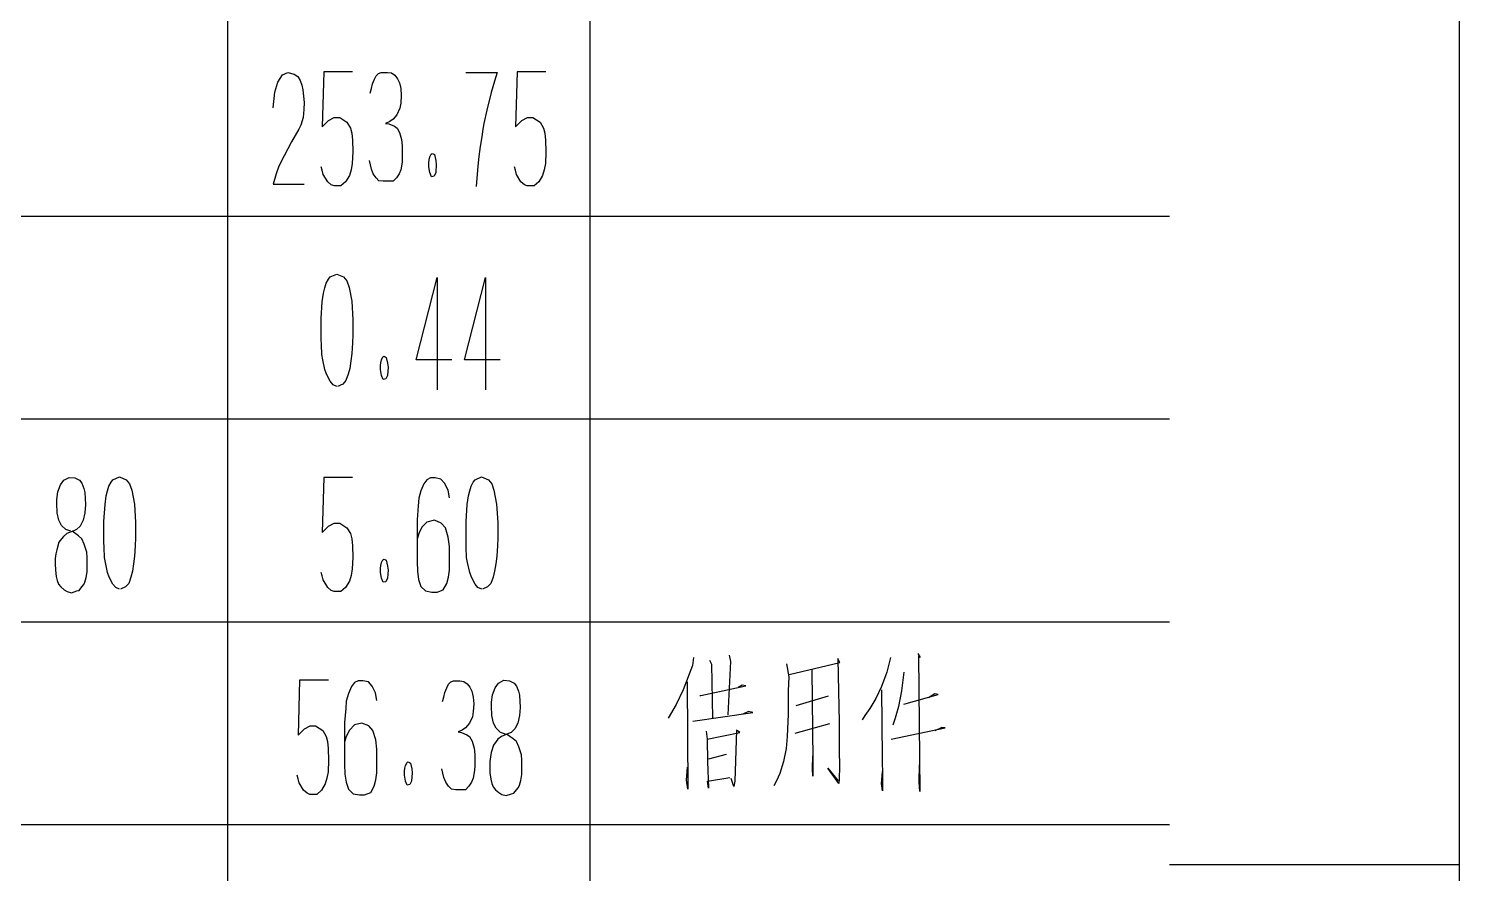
# Model space of a CAD drawing. Extents: x 0 to 8410, y 0 to 11890.
# Drawn here: x 7916.2 to 8410, y 1483.1 to 1774.7 of the extents above; entities that cross this region are included whole.
import ezdxf

# ---------------------------------------------------------------- set-up
doc = ezdxf.new("R2010")
doc.units = 0
doc.header["$MEASUREMENT"] = 0
for name, color, linetype in [('6', 7, 'Continuous'), ('8', 7, 'Continuous'), ('9', 7, 'Continuous')]:
    doc.layers.add(name, color=color, linetype=linetype)

# ---------------------------------------------------------------- blocks, each defined once
blk = doc.blocks.new('BLKENT714')
at = {"layer": '8', "color": 15, "linetype": 'Continuous'}
for p, q in [((8410, 0), (8410, 11890)), ((8310, 1486.25), (8410, 1486.25))]:
    blk.add_line(p, q, dxfattribs=at)
at = {"layer": '8', "color": 7, "linetype": 'Continuous', "const_width": 0.03}
blk.add_lwpolyline([(8310, 100), (8310, 11790)], dxfattribs=at)
blk = doc.blocks.new('BLKENT888')
at = {"layer": '9', "color": 2, "linetype": 'Continuous'}
for p, q in [((8145.72, 1557.65), (8145.33, 1554.9)), ((8151.21, 1556.67), (8151.86, 1555.29)), ((8158.4, 1556.27), (8157.48, 1537.84)), ((8158.01, 1558.43), (8158.4, 1556.27)), ((8177.74, 1555.49), (8178.53, 1550.98)), ((8178.66, 1551.76), (8196.18, 1555.88)), ((8196.18, 1555.88), (8195.52, 1557.25)), ((8195.52, 1557.25), (8195.65, 1551.37)), ((8213.69, 1557.65), (8212.39, 1552.55)), ((8223.1, 1559.02), (8223.89, 1557.65)), ((8223.89, 1557.65), (8223.37, 1558.24)), ((8223.37, 1558.24), (8223.76, 1511.37)), ((8145.33, 1554.9), (8142.06, 1546.47)), ((8151.86, 1555.29), (8152.25, 1536.67)), ((8178.53, 1550.98), (8178.4, 1546.08)), ((8186.5, 1553.33), (8186.9, 1522.16)), ((8195.65, 1551.37), (8195.91, 1535.29)), ((8212.39, 1552.55), (8210.56, 1547.65)), ((8218.27, 1552.55), (8217.48, 1546.08)), ((8009.75, 1549.8), (8009.23, 1530.8)), ((8019.69, 1549.8), (8009.75, 1549.8)), ((8027.6, 1547.6), (8026.55, 1545.2)), ((8028.64, 1549), (8027.6, 1547.6)), ((8029.89, 1549.6), (8028.64, 1549)), ((8031.52, 1549.6), (8029.89, 1549.6)), ((8033.48, 1549.2), (8031.52, 1549.6)), ((8034.79, 1547.8), (8033.48, 1549.2)), ((8035.96, 1545.4), (8034.79, 1547.8)), ((8059.49, 1544), (8059.89, 1545.6)), ((8059.89, 1545.6), (8060.54, 1547.2)), ((8060.54, 1547.2), (8061.13, 1548.4)), ((8061.13, 1548.4), (8061.91, 1549.2)), ((8061.91, 1549.2), (8062.83, 1549.6)), ((8062.83, 1549.6), (8065.05, 1549.6)), ((8065.05, 1549.6), (8066.42, 1549.4)), ((8066.42, 1549.4), (8067.6, 1548.6)), ((8067.6, 1548.6), (8068.51, 1547.4)), ((8068.51, 1547.4), (8069.17, 1546)), ((8069.17, 1546), (8069.62, 1544)), ((8076.29, 1544.8), (8077.21, 1547.2)), ((8077.21, 1547.2), (8078.38, 1548.8)), ((8078.38, 1548.8), (8080.21, 1549.8)), ((8080.21, 1549.8), (8082.17, 1549.6)), ((8082.17, 1549.6), (8083.81, 1548.8)), ((8083.81, 1548.8), (8084.59, 1547.8)), ((8084.59, 1547.8), (8085.31, 1546)), ((8085.31, 1546), (8085.64, 1544.6)), ((8142.06, 1546.47), (8139.71, 1541.37)), ((8143.5, 1549.22), (8143.76, 1512.16)), ((8148.2, 1544.51), (8163.76, 1547.84)), ((8162.45, 1548.04), (8161.14, 1547.25)), ((8163.76, 1547.84), (8162.45, 1548.04)), ((8178.4, 1546.08), (8178.4, 1538.04)), ((8210.56, 1547.65), (8208.59, 1543.53)), ((8210.56, 1546.47), (8210.82, 1523.14)), ((8217.48, 1546.08), (8216.44, 1540.78)), ((8025.83, 1542.6), (8025.64, 1540)), ((8026.55, 1545.2), (8025.83, 1542.6)), ((8036.42, 1542.8), (8035.96, 1545.4)), ((8059.1, 1542.4), (8059.49, 1544)), ((8069.62, 1544), (8069.82, 1541.6)), ((8069.82, 1541.6), (8069.62, 1539)), ((8075.96, 1542.2), (8076.29, 1544.8)), ((8075.96, 1540.8), (8075.96, 1542.2)), ((8076.09, 1537.6), (8075.96, 1540.8)), ((8085.64, 1544.6), (8085.83, 1540.4)), ((8139.71, 1541.37), (8136.96, 1536.67)), ((8147.81, 1544.51), (8148.2, 1544.51)), ((8192.12, 1544.31), (8181.01, 1540.98)), ((8208.59, 1543.53), (8206.5, 1540)), ((8216.44, 1540.78), (8215.26, 1536.67)), ((8218.27, 1541.57), (8230.16, 1544.9)), ((8228.99, 1545.1), (8226.76, 1543.73)), ((8230.16, 1544.9), (8228.99, 1545.1)), ((8025.64, 1540), (8025.24, 1535.2)), ((8069.36, 1537.2), (8068.32, 1535)), ((8069.62, 1539), (8069.36, 1537.2)), ((8076.62, 1535), (8076.09, 1537.6)), ((8085.64, 1537.6), (8085.05, 1535)), ((8085.83, 1540.4), (8085.64, 1537.6)), ((8145.46, 1535.69), (8166.11, 1538.63)), ((8164.67, 1539.02), (8162.71, 1538.04)), ((8166.11, 1538.63), (8164.67, 1539.02)), ((8178.4, 1538.04), (8178.01, 1530.39)), ((8204.8, 1537.65), (8203.89, 1536.08)), ((8206.5, 1540), (8204.8, 1537.65)), ((8215.26, 1536.67), (8214.48, 1534.31)), ((8009.23, 1530.8), (8011.39, 1533)), ((8011.39, 1533), (8013.35, 1534)), ((8013.35, 1534), (8015.24, 1534)), ((8015.24, 1534), (8017.73, 1532.4)), ((8017.73, 1532.4), (8018.9, 1530.4)), ((8025.24, 1535.2), (8025.24, 1520.8)), ((8026.94, 1532.6), (8025.83, 1530.4)), ((8028.64, 1534.4), (8026.94, 1532.6)), ((8031.26, 1535), (8028.64, 1534.4)), ((8033.61, 1534), (8031.26, 1535)), ((8035.05, 1532.4), (8033.61, 1534)), ((8036.03, 1529.2), (8035.05, 1532.4)), ((8065.83, 1532.6), (8064.4, 1532)), ((8064.4, 1532), (8065.57, 1531.8)), ((8065.57, 1531.8), (8067.47, 1531)), ((8067.01, 1533.4), (8065.83, 1532.6)), ((8068.32, 1535), (8067.01, 1533.4)), ((8067.47, 1531), (8068.38, 1530.4)), ((8077.53, 1533.2), (8076.62, 1535)), ((8079.04, 1531.8), (8077.53, 1533.2)), ((8080.74, 1531.2), (8079.04, 1531.8)), ((8081.85, 1531.4), (8079.43, 1530.4)), ((8083.41, 1529.6), (8081.19, 1531.2)), ((8082.76, 1531.8), (8081.85, 1531.4)), ((8084, 1533), (8082.76, 1531.8)), ((8085.05, 1535), (8084, 1533)), ((8150.03, 1532.16), (8150.42, 1529.41)), ((8150.42, 1529.41), (8161.67, 1531.76)), ((8160.49, 1532.55), (8159.97, 1514.9)), ((8161.67, 1531.76), (8160.49, 1532.55)), ((8180.75, 1531.57), (8192.78, 1534.9)), ((8195.91, 1535.29), (8195.91, 1526.86)), ((8213.95, 1529.41), (8232.52, 1533.33)), ((8231.34, 1533.53), (8228.99, 1532.35)), ((8232.52, 1533.33), (8231.34, 1533.53)), ((8018.9, 1530.4), (8019.36, 1528.6)), ((8019.36, 1528.6), (8019.62, 1526.2)), ((8019.62, 1526.2), (8019.75, 1522.2)), ((8025.83, 1530.4), (8025.38, 1528.8)), ((8036.42, 1526), (8036.03, 1529.2)), ((8036.42, 1520.6), (8036.42, 1526)), ((8068.38, 1530.4), (8069.23, 1528.8)), ((8069.23, 1528.8), (8069.95, 1526.4)), ((8069.95, 1526.4), (8070.15, 1524.2)), ((8076.62, 1527.4), (8075.9, 1524.8)), ((8077.53, 1528.6), (8076.62, 1527.4)), ((8078.19, 1529.4), (8077.53, 1528.6)), ((8079.43, 1530.4), (8078.19, 1529.4)), ((8084.59, 1528.6), (8083.41, 1529.6)), ((8085.38, 1526.8), (8084.59, 1528.6)), ((8086.29, 1524), (8085.38, 1526.8)), ((8150.42, 1529.41), (8150.56, 1521.76)), ((8177.61, 1526.27), (8176.7, 1521.76)), ((8178.01, 1530.39), (8177.61, 1526.27)), ((8195.91, 1526.86), (8195.91, 1525.88)), ((8195.91, 1525.88), (8196.05, 1519.8)), ((8019.75, 1522.2), (8019.56, 1518.2)), ((8046.29, 1520.4), (8046.81, 1521.4)), ((8046.81, 1521.4), (8047.14, 1521.6)), ((8047.27, 1521.6), (8047.99, 1521.2)), ((8047.99, 1521.2), (8048.45, 1519.2)), ((8070.15, 1524.2), (8070.15, 1520.4)), ((8075.57, 1523.4), (8075.38, 1521.8)), ((8075.38, 1521.8), (8075.38, 1520)), ((8075.9, 1524.8), (8075.57, 1523.4)), ((8086.42, 1522.2), (8086.29, 1524)), ((8086.42, 1519.6), (8086.42, 1522.2)), ((8150.56, 1521.76), (8150.82, 1512.55)), ((8156.96, 1524.12), (8150.82, 1522.55)), ((8176.7, 1521.76), (8175.52, 1517.65)), ((8186.76, 1519.22), (8186.9, 1523.73)), ((8186.9, 1522.16), (8186.9, 1516.67)), ((8210.82, 1523.14), (8210.95, 1516.27)), ((8009.23, 1515.8), (8008.84, 1517)), ((8019.17, 1516), (8018.58, 1514)), ((8019.56, 1518.2), (8019.17, 1516)), ((8025.24, 1520.8), (8025.38, 1517.4)), ((8025.38, 1517.4), (8025.77, 1514.6)), ((8036.09, 1515.4), (8036.42, 1517.8)), ((8036.42, 1517.8), (8036.42, 1520.6)), ((8045.96, 1518.4), (8046.09, 1519.4)), ((8045.96, 1517), (8045.96, 1518.4)), ((8046.29, 1515), (8045.96, 1517)), ((8046.09, 1519.4), (8046.29, 1520.4)), ((8048.58, 1517.8), (8048.38, 1515)), ((8048.45, 1519.2), (8048.58, 1517.8)), ((8059.49, 1516.2), (8058.84, 1519.2)), ((8060.15, 1514.6), (8059.49, 1516.2)), ((8069.62, 1516), (8069.04, 1514.6)), ((8070.08, 1518.6), (8069.62, 1516)), ((8070.15, 1520.4), (8070.08, 1518.6)), ((8075.38, 1520), (8075.44, 1517.8)), ((8075.44, 1517.8), (8075.7, 1515.6)), ((8086.03, 1515.2), (8086.42, 1517.2)), ((8086.42, 1517.2), (8086.42, 1519.6)), ((8143.24, 1515.29), (8143.63, 1519.8)), ((8150.56, 1514.9), (8158.27, 1516.27)), ((8175.52, 1517.65), (8174.35, 1515.1)), ((8186.9, 1516.67), (8186.76, 1519.22)), ((8195.78, 1514.12), (8191.99, 1519.41)), ((8191.99, 1519.41), (8195.65, 1515.1)), ((8196.05, 1519.8), (8195.91, 1515.88)), ((8210.56, 1514.12), (8210.95, 1518.24)), ((8210.95, 1516.27), (8210.95, 1511.57)), ((8223.5, 1514.71), (8223.63, 1520.59)), ((8009.56, 1514.4), (8009.23, 1515.8)), ((8011.13, 1511.8), (8009.56, 1514.4)), ((8012.3, 1510.8), (8011.13, 1511.8)), ((8017.27, 1511.8), (8015.64, 1510.4)), ((8018.58, 1514), (8017.27, 1511.8)), ((8025.77, 1514.6), (8026.62, 1512.2)), ((8026.62, 1512.2), (8028.19, 1510.6)), ((8034.26, 1511), (8035.51, 1513.2)), ((8035.51, 1513.2), (8036.09, 1515.4)), ((8046.88, 1513.6), (8046.29, 1515)), ((8047.79, 1513.8), (8046.88, 1513.6)), ((8048.38, 1515), (8047.79, 1513.8)), ((8061.13, 1513.2), (8060.15, 1514.6)), ((8062.11, 1512.2), (8061.13, 1513.2)), ((8063.61, 1512), (8062.11, 1512.2)), ((8067.01, 1512), (8063.61, 1512)), ((8068.12, 1513.2), (8067.01, 1512)), ((8069.04, 1514.6), (8068.12, 1513.2)), ((8075.7, 1515.6), (8076.09, 1514.2)), ((8076.09, 1514.2), (8076.55, 1513)), ((8076.55, 1513), (8077.34, 1512)), ((8077.34, 1512), (8078.45, 1511)), ((8083.61, 1510.8), (8084.59, 1512)), ((8084.59, 1512), (8085.25, 1512.8)), ((8085.25, 1512.8), (8085.57, 1513.6)), ((8085.57, 1513.6), (8086.03, 1515.2)), ((8143.76, 1512.16), (8143.24, 1515.29)), ((8150.82, 1512.55), (8150.56, 1514.9)), ((8159.58, 1513.14), (8158.66, 1515.88)), ((8159.97, 1514.9), (8159.58, 1513.14)), ((8174.35, 1515.1), (8173.43, 1513.33)), ((8195.91, 1515.88), (8195.78, 1514.12)), ((8210.95, 1511.57), (8210.56, 1514.12)), ((8223.76, 1511.37), (8223.5, 1514.71)), ((8013.28, 1510.4), (8012.3, 1510.8)), ((8015.64, 1510.4), (8013.28, 1510.4)), ((8028.19, 1510.6), (8030.41, 1510.2)), ((8030.41, 1510.2), (8032.17, 1510.2)), ((8032.17, 1510.2), (8034.26, 1511)), ((8078.45, 1511), (8079.56, 1510.4)), ((8079.56, 1510.4), (8081.06, 1510)), ((8081.06, 1510), (8082.89, 1510.6)), ((8082.89, 1510.6), (8083.61, 1510.8))]:
    blk.add_line(p, q, dxfattribs=at)
blk = doc.blocks.new('BLKENT889')
at = {"layer": '9', "color": 2, "linetype": 'Continuous'}
for p, q in [((7928.38, 1618.8), (7930.21, 1619.8)), ((7930.21, 1619.8), (7932.17, 1619.6)), ((7945.31, 1619), (7947.53, 1620)), ((7947.53, 1620), (7949.89, 1619)), ((8018.09, 1619.8), (8017.56, 1600.8)), ((8028.02, 1619.8), (8018.09, 1619.8)), ((8070.31, 1619), (8072.53, 1620)), ((8072.53, 1620), (8074.89, 1619)), ((7925.96, 1612.2), (7926.29, 1614.8)), ((7926.29, 1614.8), (7927.21, 1617.2)), ((7927.21, 1617.2), (7928.38, 1618.8)), ((7932.17, 1619.6), (7933.81, 1618.8)), ((7933.81, 1618.8), (7934.59, 1617.8)), ((7934.59, 1617.8), (7935.31, 1616)), ((7935.31, 1616), (7935.64, 1614.6)), ((7943.02, 1613.4), (7943.48, 1615.2)), ((7943.48, 1615.2), (7943.94, 1616.8)), ((7943.94, 1616.8), (7944.66, 1618.2)), ((7944.66, 1618.2), (7945.31, 1619)), ((7949.89, 1619), (7951.06, 1617.6)), ((7951.06, 1617.6), (7951.78, 1615.4)), ((7951.78, 1615.4), (7952.7, 1610.6)), ((8051.55, 1615.2), (8050.83, 1612.6)), ((8052.6, 1617.6), (8051.55, 1615.2)), ((8053.64, 1619), (8052.6, 1617.6)), ((8054.89, 1619.6), (8053.64, 1619)), ((8056.52, 1619.6), (8054.89, 1619.6)), ((8058.48, 1619.2), (8056.52, 1619.6)), ((8059.79, 1617.8), (8058.48, 1619.2)), ((8060.96, 1615.4), (8059.79, 1617.8)), ((8061.42, 1612.8), (8060.96, 1615.4)), ((8068.02, 1613.4), (8068.48, 1615.2)), ((8068.48, 1615.2), (8068.94, 1616.8)), ((8068.94, 1616.8), (8069.66, 1618.2)), ((8069.66, 1618.2), (8070.31, 1619)), ((8074.89, 1619), (8076.06, 1617.6)), ((8076.06, 1617.6), (8076.78, 1615.4)), ((8076.78, 1615.4), (8077.7, 1610.6)), ((7925.96, 1610.8), (7925.96, 1612.2)), ((7926.09, 1607.6), (7925.96, 1610.8)), ((7935.64, 1614.6), (7935.83, 1610.4)), ((7935.83, 1610.4), (7935.64, 1607.6)), ((7942.17, 1604.6), (7942.57, 1610.4)), ((7942.57, 1610.4), (7943.02, 1613.4)), ((7952.7, 1610.6), (7953.09, 1604.2)), ((8050.64, 1610), (8050.25, 1605.2)), ((8050.83, 1612.6), (8050.64, 1610)), ((8067.17, 1604.6), (8067.57, 1610.4)), ((8067.57, 1610.4), (8068.02, 1613.4)), ((8077.7, 1610.6), (8078.09, 1604.2)), ((7926.62, 1605), (7926.09, 1607.6)), ((7927.53, 1603.2), (7926.62, 1605)), ((7935.05, 1605), (7934, 1603)), ((7935.64, 1607.6), (7935.05, 1605)), ((8050.25, 1605.2), (8050.25, 1590.8)), ((8056.26, 1605), (8053.64, 1604.4)), ((8058.61, 1604), (8056.26, 1605)), ((7929.04, 1601.8), (7927.53, 1603.2)), ((7929.43, 1600.4), (7928.19, 1599.4)), ((7930.74, 1601.2), (7929.04, 1601.8)), ((7931.85, 1601.4), (7929.43, 1600.4)), ((7933.41, 1599.6), (7931.19, 1601.2)), ((7932.76, 1601.8), (7931.85, 1601.4)), ((7934, 1603), (7932.76, 1601.8)), ((7942.17, 1597.6), (7942.17, 1604.6)), ((7953.09, 1604.2), (7953.09, 1599)), ((8017.56, 1600.8), (8019.72, 1603)), ((8019.72, 1603), (8021.68, 1604)), ((8021.68, 1604), (8023.58, 1604)), ((8023.58, 1604), (8026.06, 1602.4)), ((8026.06, 1602.4), (8027.24, 1600.4)), ((8027.24, 1600.4), (8027.7, 1598.6)), ((8050.83, 1600.4), (8050.38, 1598.8)), ((8051.94, 1602.6), (8050.83, 1600.4)), ((8053.64, 1604.4), (8051.94, 1602.6)), ((8060.05, 1602.4), (8058.61, 1604)), ((8061.03, 1599.2), (8060.05, 1602.4)), ((8067.17, 1597.6), (8067.17, 1604.6)), ((8078.09, 1604.2), (8078.09, 1599)), ((7926.62, 1597.4), (7925.9, 1594.8)), ((7927.53, 1598.6), (7926.62, 1597.4)), ((7928.19, 1599.4), (7927.53, 1598.6)), ((7934.59, 1598.6), (7933.41, 1599.6)), ((7935.38, 1596.8), (7934.59, 1598.6)), ((7936.29, 1594), (7935.38, 1596.8)), ((7942.24, 1595.6), (7942.17, 1597.6)), ((7942.37, 1592.2), (7942.24, 1595.6)), ((7953.02, 1596.2), (7952.76, 1592.6)), ((7953.09, 1599), (7953.02, 1596.2)), ((8027.7, 1598.6), (8027.96, 1596.2)), ((8027.96, 1596.2), (8028.09, 1592.2)), ((8061.42, 1596), (8061.03, 1599.2)), ((8061.42, 1590.6), (8061.42, 1596)), ((8067.24, 1595.6), (8067.17, 1597.6)), ((8067.37, 1592.2), (8067.24, 1595.6)), ((8078.02, 1596.2), (8077.76, 1592.6)), ((8078.09, 1599), (8078.02, 1596.2)), ((7925.57, 1593.4), (7925.38, 1591.8)), ((7925.38, 1591.8), (7925.38, 1590)), ((7925.9, 1594.8), (7925.57, 1593.4)), ((7936.42, 1592.2), (7936.29, 1594)), ((7936.42, 1589.6), (7936.42, 1592.2)), ((7942.7, 1590.4), (7942.37, 1592.2)), ((7943.48, 1587), (7942.7, 1590.4)), ((7952.76, 1592.6), (7952.43, 1590)), ((8028.09, 1592.2), (8027.89, 1588.2)), ((8037.76, 1589.4), (8037.96, 1590.4)), ((8037.96, 1590.4), (8038.48, 1591.4)), ((8038.48, 1591.4), (8038.81, 1591.6)), ((8038.94, 1591.6), (8039.66, 1591.2)), ((8039.66, 1591.2), (8040.11, 1589.2)), ((8050.25, 1590.8), (8050.38, 1587.4)), ((8061.42, 1587.8), (8061.42, 1590.6)), ((8067.7, 1590.4), (8067.37, 1592.2)), ((8068.48, 1587), (8067.7, 1590.4)), ((8077.76, 1592.6), (8077.43, 1590)), ((7925.38, 1590), (7925.44, 1587.8)), ((7925.44, 1587.8), (7925.7, 1585.6)), ((7925.7, 1585.6), (7926.09, 1584.2)), ((7935.57, 1583.6), (7936.03, 1585.2)), ((7936.03, 1585.2), (7936.42, 1587.2)), ((7936.42, 1587.2), (7936.42, 1589.6)), ((7944, 1585.4), (7943.48, 1587)), ((7945.31, 1583), (7944, 1585.4)), ((7951.52, 1585.4), (7950.74, 1583.2)), ((7952.04, 1587.4), (7951.52, 1585.4)), ((7952.43, 1590), (7952.04, 1587.4)), ((8017.56, 1585.8), (8017.17, 1587)), ((8017.89, 1584.4), (8017.56, 1585.8)), ((8027.5, 1586), (8026.91, 1584)), ((8027.89, 1588.2), (8027.5, 1586)), ((8037.63, 1588.4), (8037.76, 1589.4)), ((8037.63, 1587), (8037.63, 1588.4)), ((8037.96, 1585), (8037.63, 1587)), ((8040.24, 1587.8), (8040.05, 1585)), ((8040.11, 1589.2), (8040.24, 1587.8)), ((8050.38, 1587.4), (8050.77, 1584.6)), ((8060.51, 1583.2), (8061.09, 1585.4)), ((8061.09, 1585.4), (8061.42, 1587.8)), ((8069, 1585.4), (8068.48, 1587)), ((8070.31, 1583), (8069, 1585.4)), ((8076.52, 1585.4), (8075.74, 1583.2)), ((8077.04, 1587.4), (8076.52, 1585.4)), ((8077.43, 1590), (8077.04, 1587.4)), ((7926.09, 1584.2), (7926.55, 1583)), ((7926.55, 1583), (7927.34, 1582)), ((7927.34, 1582), (7928.45, 1581)), ((7928.45, 1581), (7929.56, 1580.4)), ((7929.56, 1580.4), (7931.06, 1580)), ((7931.06, 1580), (7932.89, 1580.6)), ((7932.89, 1580.6), (7933.61, 1580.8)), ((7933.61, 1580.8), (7934.59, 1582)), ((7934.59, 1582), (7935.25, 1582.8)), ((7935.25, 1582.8), (7935.57, 1583.6)), ((7946.29, 1581.8), (7945.31, 1583)), ((7947.6, 1581.2), (7946.29, 1581.8)), ((7949.62, 1582), (7947.86, 1581.2)), ((7950.74, 1583.2), (7949.62, 1582)), ((8019.46, 1581.8), (8017.89, 1584.4)), ((8020.64, 1580.8), (8019.46, 1581.8)), ((8021.62, 1580.4), (8020.64, 1580.8)), ((8023.97, 1580.4), (8021.62, 1580.4)), ((8025.6, 1581.8), (8023.97, 1580.4)), ((8026.91, 1584), (8025.6, 1581.8)), ((8038.55, 1583.6), (8037.96, 1585)), ((8039.46, 1583.8), (8038.55, 1583.6)), ((8040.05, 1585), (8039.46, 1583.8)), ((8050.77, 1584.6), (8051.62, 1582.2)), ((8051.62, 1582.2), (8053.19, 1580.6)), ((8053.19, 1580.6), (8055.41, 1580.2)), ((8055.41, 1580.2), (8057.17, 1580.2)), ((8057.17, 1580.2), (8059.26, 1581)), ((8059.26, 1581), (8060.51, 1583.2)), ((8071.29, 1581.8), (8070.31, 1583)), ((8072.6, 1581.2), (8071.29, 1581.8)), ((8074.62, 1582), (8072.86, 1581.2)), ((8075.74, 1583.2), (8074.62, 1582))]:
    blk.add_line(p, q, dxfattribs=at)
blk = doc.blocks.new('BLKENT890')
at = {"layer": '9', "color": 2, "linetype": 'Continuous'}
for p, q in [((8019.66, 1688.2), (8020.31, 1689)), ((8020.31, 1689), (8022.53, 1690)), ((8022.53, 1690), (8024.89, 1689)), ((8024.89, 1689), (8026.06, 1687.6)), ((8049.92, 1660.4), (8057.24, 1688.8)), ((8057.24, 1688.8), (8057.24, 1650)), ((8066.59, 1660.4), (8073.91, 1688.8)), ((8073.91, 1688.8), (8073.91, 1650)), ((8018.02, 1683.4), (8018.48, 1685.2)), ((8018.48, 1685.2), (8018.94, 1686.8)), ((8018.94, 1686.8), (8019.66, 1688.2)), ((8026.06, 1687.6), (8026.78, 1685.4)), ((8026.78, 1685.4), (8027.7, 1680.6)), ((8017.17, 1674.6), (8017.56, 1680.4)), ((8017.56, 1680.4), (8018.02, 1683.4)), ((8027.7, 1680.6), (8028.09, 1674.2)), ((8017.17, 1667.6), (8017.17, 1674.6)), ((8028.09, 1674.2), (8028.09, 1669)), ((8017.24, 1665.6), (8017.17, 1667.6)), ((8017.37, 1662.2), (8017.24, 1665.6)), ((8028.02, 1666.2), (8027.76, 1662.6)), ((8028.09, 1669), (8028.02, 1666.2)), ((8017.7, 1660.4), (8017.37, 1662.2)), ((8018.48, 1657), (8017.7, 1660.4)), ((8027.43, 1660), (8027.04, 1657.4)), ((8027.76, 1662.6), (8027.43, 1660)), ((8037.63, 1658.4), (8037.76, 1659.4)), ((8037.76, 1659.4), (8037.96, 1660.4)), ((8037.96, 1660.4), (8038.48, 1661.4)), ((8038.48, 1661.4), (8038.81, 1661.6)), ((8038.94, 1661.6), (8039.66, 1661.2)), ((8039.66, 1661.2), (8040.11, 1659.2)), ((8040.11, 1659.2), (8040.24, 1657.8)), ((8062.27, 1660.4), (8049.92, 1660.4)), ((8078.94, 1660.4), (8066.59, 1660.4)), ((8019, 1655.4), (8018.48, 1657)), ((8020.31, 1653), (8019, 1655.4)), ((8026.52, 1655.4), (8025.73, 1653.2)), ((8027.04, 1657.4), (8026.52, 1655.4)), ((8037.63, 1657), (8037.63, 1658.4)), ((8037.96, 1655), (8037.63, 1657)), ((8038.55, 1653.6), (8037.96, 1655)), ((8040.05, 1655), (8039.46, 1653.8)), ((8040.24, 1657.8), (8040.05, 1655)), ((8021.29, 1651.8), (8020.31, 1653)), ((8022.6, 1651.2), (8021.29, 1651.8)), ((8024.62, 1652), (8022.86, 1651.2)), ((8025.73, 1653.2), (8024.62, 1652)), ((8039.46, 1653.8), (8038.55, 1653.6))]:
    blk.add_line(p, q, dxfattribs=at)
blk = doc.blocks.new('BLKENT891')
at = {"layer": '9', "color": 2, "linetype": 'Continuous'}
for p, q in [((8002.27, 1756.2), (8003.77, 1758.8)), ((8003.77, 1758.8), (8005.67, 1759.6)), ((8005.67, 1759.6), (8007.89, 1759)), ((8007.89, 1759), (8009.07, 1758.2)), ((8009.07, 1758.2), (8009.92, 1756.8)), ((8018.09, 1759.8), (8017.57, 1740.8)), ((8028.02, 1759.8), (8018.09, 1759.8)), ((8035.54, 1757.2), (8036.13, 1758.4)), ((8036.13, 1758.4), (8036.91, 1759.2)), ((8036.91, 1759.2), (8037.83, 1759.6)), ((8037.83, 1759.6), (8040.05, 1759.6)), ((8040.05, 1759.6), (8041.42, 1759.4)), ((8041.42, 1759.4), (8042.6, 1758.6)), ((8042.6, 1758.6), (8043.51, 1757.4)), ((8067.11, 1759.6), (8077.89, 1759.6)), ((8077.89, 1759.6), (8076.98, 1756.6)), ((8084.76, 1759.8), (8084.23, 1740.8)), ((8094.69, 1759.8), (8084.76, 1759.8)), ((8001.23, 1752.8), (8002.27, 1756.2)), ((8009.92, 1756.8), (8010.51, 1755.2)), ((8010.51, 1755.2), (8010.9, 1753.6)), ((8010.9, 1753.6), (8011.36, 1749.2)), ((8034.1, 1752.4), (8034.49, 1754)), ((8034.49, 1754), (8034.89, 1755.6)), ((8034.89, 1755.6), (8035.54, 1757.2)), ((8043.51, 1757.4), (8044.17, 1756)), ((8044.17, 1756), (8044.62, 1754)), ((8044.62, 1754), (8044.82, 1751.6)), ((8076.98, 1756.6), (8075.87, 1752.6)), ((8000.57, 1747.4), (8001.23, 1752.8)), ((8011.36, 1749.2), (8011.23, 1746.8)), ((8044.62, 1749), (8044.36, 1747.2)), ((8044.82, 1751.6), (8044.62, 1749)), ((8075.87, 1752.6), (8074.3, 1746.6)), ((8010.96, 1744), (8010.18, 1741.4)), ((8011.23, 1746.8), (8010.96, 1744)), ((8019.72, 1743), (8021.68, 1744)), ((8021.68, 1744), (8023.58, 1744)), ((8023.58, 1744), (8026.06, 1742.4)), ((8042.01, 1743.4), (8040.83, 1742.6)), ((8043.32, 1745), (8042.01, 1743.4)), ((8044.36, 1747.2), (8043.32, 1745)), ((8074.3, 1746.6), (8073.32, 1742)), ((8086.39, 1743), (8088.35, 1744)), ((8088.35, 1744), (8090.25, 1744)), ((8090.25, 1744), (8092.73, 1742.4)), ((8009.46, 1740), (8006.98, 1735.6)), ((8010.18, 1741.4), (8009.46, 1740)), ((8017.57, 1740.8), (8019.72, 1743)), ((8026.06, 1742.4), (8027.24, 1740.4)), ((8027.24, 1740.4), (8027.7, 1738.6)), ((8027.7, 1738.6), (8027.96, 1736.2)), ((8040.83, 1742.6), (8039.4, 1742)), ((8039.4, 1742), (8040.57, 1741.8)), ((8040.57, 1741.8), (8042.47, 1741)), ((8042.47, 1741), (8043.38, 1740.4)), ((8043.38, 1740.4), (8044.23, 1738.8)), ((8044.23, 1738.8), (8044.95, 1736.4)), ((8072.93, 1740), (8072.6, 1737.4)), ((8073.32, 1742), (8072.93, 1740)), ((8084.23, 1740.8), (8086.39, 1743)), ((8092.73, 1742.4), (8093.91, 1740.4)), ((8093.91, 1740.4), (8094.36, 1738.6)), ((8094.36, 1738.6), (8094.63, 1736.2)), ((8006.98, 1735.6), (8004.36, 1730.8)), ((8027.96, 1736.2), (8028.09, 1732.2)), ((8044.95, 1736.4), (8045.15, 1734.2)), ((8045.15, 1734.2), (8045.15, 1730.4)), ((8072.01, 1734), (8071.62, 1730.6)), ((8072.6, 1737.4), (8072.01, 1734)), ((8094.63, 1736.2), (8094.76, 1732.2)), ((8004.36, 1730.8), (8002.6, 1727.2)), ((8028.09, 1732.2), (8027.89, 1728.2)), ((8034.49, 1726.2), (8033.84, 1729.2)), ((8045.08, 1728.6), (8044.62, 1726)), ((8045.15, 1730.4), (8045.08, 1728.6)), ((8054.3, 1728.4), (8054.43, 1729.4)), ((8054.3, 1727), (8054.3, 1728.4)), ((8054.43, 1729.4), (8054.62, 1730.4)), ((8054.62, 1730.4), (8055.15, 1731.4)), ((8055.15, 1731.4), (8055.47, 1731.6)), ((8055.61, 1731.6), (8056.32, 1731.2)), ((8056.32, 1731.2), (8056.78, 1729.2)), ((8056.78, 1729.2), (8056.91, 1727.8)), ((8071.62, 1730.6), (8071.23, 1727.2)), ((8094.76, 1732.2), (8094.56, 1728.2)), ((8001.62, 1724.6), (8000.57, 1721)), ((8002.6, 1727.2), (8001.62, 1724.6)), ((8017.57, 1725.8), (8017.17, 1727)), ((8017.89, 1724.4), (8017.57, 1725.8)), ((8019.46, 1721.8), (8017.89, 1724.4)), ((8026.91, 1724), (8025.6, 1721.8)), ((8027.5, 1726), (8026.91, 1724)), ((8027.89, 1728.2), (8027.5, 1726)), ((8035.15, 1724.6), (8034.49, 1726.2)), ((8036.13, 1723.2), (8035.15, 1724.6)), ((8044.04, 1724.6), (8043.12, 1723.2)), ((8044.62, 1726), (8044.04, 1724.6)), ((8054.62, 1725), (8054.3, 1727)), ((8055.21, 1723.6), (8054.62, 1725)), ((8056.13, 1723.8), (8055.21, 1723.6)), ((8056.72, 1725), (8056.13, 1723.8)), ((8056.91, 1727.8), (8056.72, 1725)), ((8071.23, 1727.2), (8070.7, 1720.2)), ((8084.23, 1725.8), (8083.84, 1727)), ((8084.56, 1724.4), (8084.23, 1725.8)), ((8086.13, 1721.8), (8084.56, 1724.4)), ((8093.58, 1724), (8092.27, 1721.8)), ((8094.17, 1726), (8093.58, 1724)), ((8094.56, 1728.2), (8094.17, 1726)), ((8000.57, 1721), (8011.36, 1721)), ((8020.64, 1720.8), (8019.46, 1721.8)), ((8021.62, 1720.4), (8020.64, 1720.8)), ((8023.97, 1720.4), (8021.62, 1720.4)), ((8025.6, 1721.8), (8023.97, 1720.4)), ((8037.11, 1722.2), (8036.13, 1723.2)), ((8038.61, 1722), (8037.11, 1722.2)), ((8042.01, 1722), (8038.61, 1722)), ((8043.12, 1723.2), (8042.01, 1722)), ((8087.3, 1720.8), (8086.13, 1721.8)), ((8088.29, 1720.4), (8087.3, 1720.8)), ((8090.64, 1720.4), (8088.29, 1720.4)), ((8092.27, 1721.8), (8090.64, 1720.4))]:
    blk.add_line(p, q, dxfattribs=at)
blk = doc.blocks.new('BLKENT877')
at = {"layer": '9'}
for name in ['BLKENT891', 'BLKENT890', 'BLKENT889', 'BLKENT888']:
    blk.add_blockref(name, (0, 0), dxfattribs=at)
blk = doc.blocks.new('BLKENT829')
at = {"layer": '9', "color": 1, "linetype": 'Continuous'}
for p, q in [((7985, 750), (7985, 3320)), ((8110, 700), (8110, 3320)), ((6510, 1710), (8310, 1710)), ((6510, 1640), (8310, 1640)), ((6510, 1570), (8310, 1570)), ((6510, 1500), (8310, 1500))]:
    blk.add_line(p, q, dxfattribs=at)
at = {"layer": '9', "color": 7, "linetype": 'Continuous', "const_width": 0.03}
blk.add_lwpolyline([(8310, 700), (8310, 3320)], dxfattribs=at)
at = {"layer": '9'}
blk.add_blockref('BLKENT877', (0, 0), dxfattribs=at)

msp = doc.modelspace()

# ---------------------------------------------------------------- block references
at = {"layer": '6'}
for name in ['BLKENT714', 'BLKENT829']:
    msp.add_blockref(name, (0, 0), dxfattribs=at)

doc.saveas('drawing.dxf')
